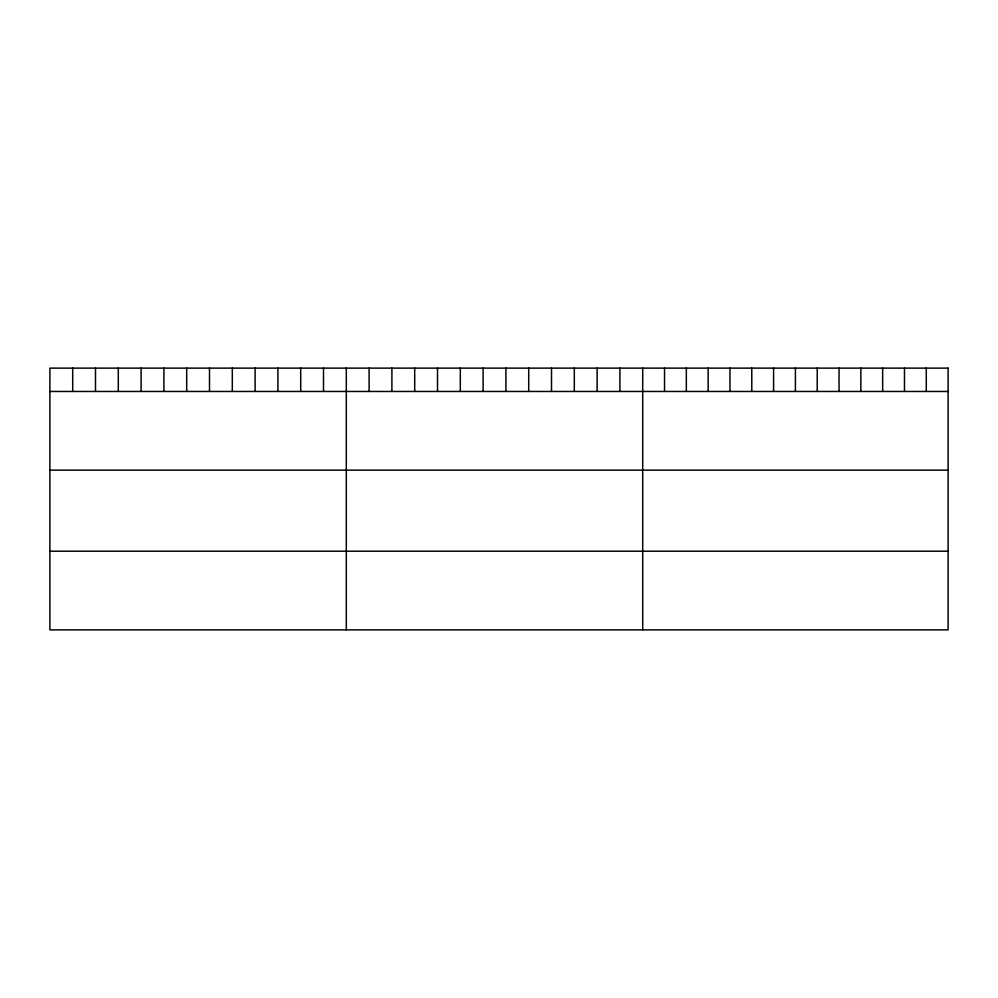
<?xml version="1.0" encoding="UTF-8"?>
<svg xmlns="http://www.w3.org/2000/svg" width="998" height="998" viewBox="0 0 998 998"><rect width="100%" height="100%" fill="white"/><g stroke="black" fill="none" stroke-linecap="round" stroke-linejoin="round"><path stroke-width="1.5" d="M49.9 391.466L948.1 391.466M49.9 470.145L948.1 470.145M49.9 551.208L948.1 551.208M926.281 368.125L926.281 391.466M904.475 368.125L904.475 391.466M882.656 368.125L882.656 391.466M860.85 368.125L860.85 391.466M839.031 368.125L839.031 391.466M817.225 368.125L817.225 391.466M795.406 368.125L795.406 391.466M773.587 368.125L773.587 391.466M751.781 368.125L751.781 391.466M729.962 368.125L729.962 391.466M708.156 368.125L708.156 391.466M686.337 368.125L686.337 391.466M664.531 368.125L664.531 391.466M642.712 368.125L642.712 629.875M619.908 368.125L619.908 391.466M597.116 368.125L597.116 391.466M574.312 368.125L574.312 391.466M551.507 368.125L551.507 391.466M528.715 368.125L528.715 391.466M505.911 368.125L505.911 391.466M483.107 368.125L483.107 391.466M460.303 368.125L460.303 391.466M437.511 368.125L437.511 391.466M414.706 368.125L414.706 391.466M391.902 368.125L391.902 391.466M369.11 368.125L369.11 391.466M346.306 368.125L346.306 629.875M323.502 368.125L323.502 391.466M300.71 368.125L300.71 391.466M277.906 368.125L277.906 391.466M255.101 368.125L255.101 391.466M232.309 368.125L232.309 391.466M209.505 368.125L209.505 391.466M186.701 368.125L186.701 391.466M163.897 368.125L163.897 391.466M141.105 368.125L141.105 391.466M118.3 368.125L118.3 391.466M95.496 368.125L95.496 391.466M72.704 368.125L72.704 391.466M948.1 368.125L49.9 368.125L49.9 629.875L948.1 629.875L948.1 368.125"/></g></svg>
